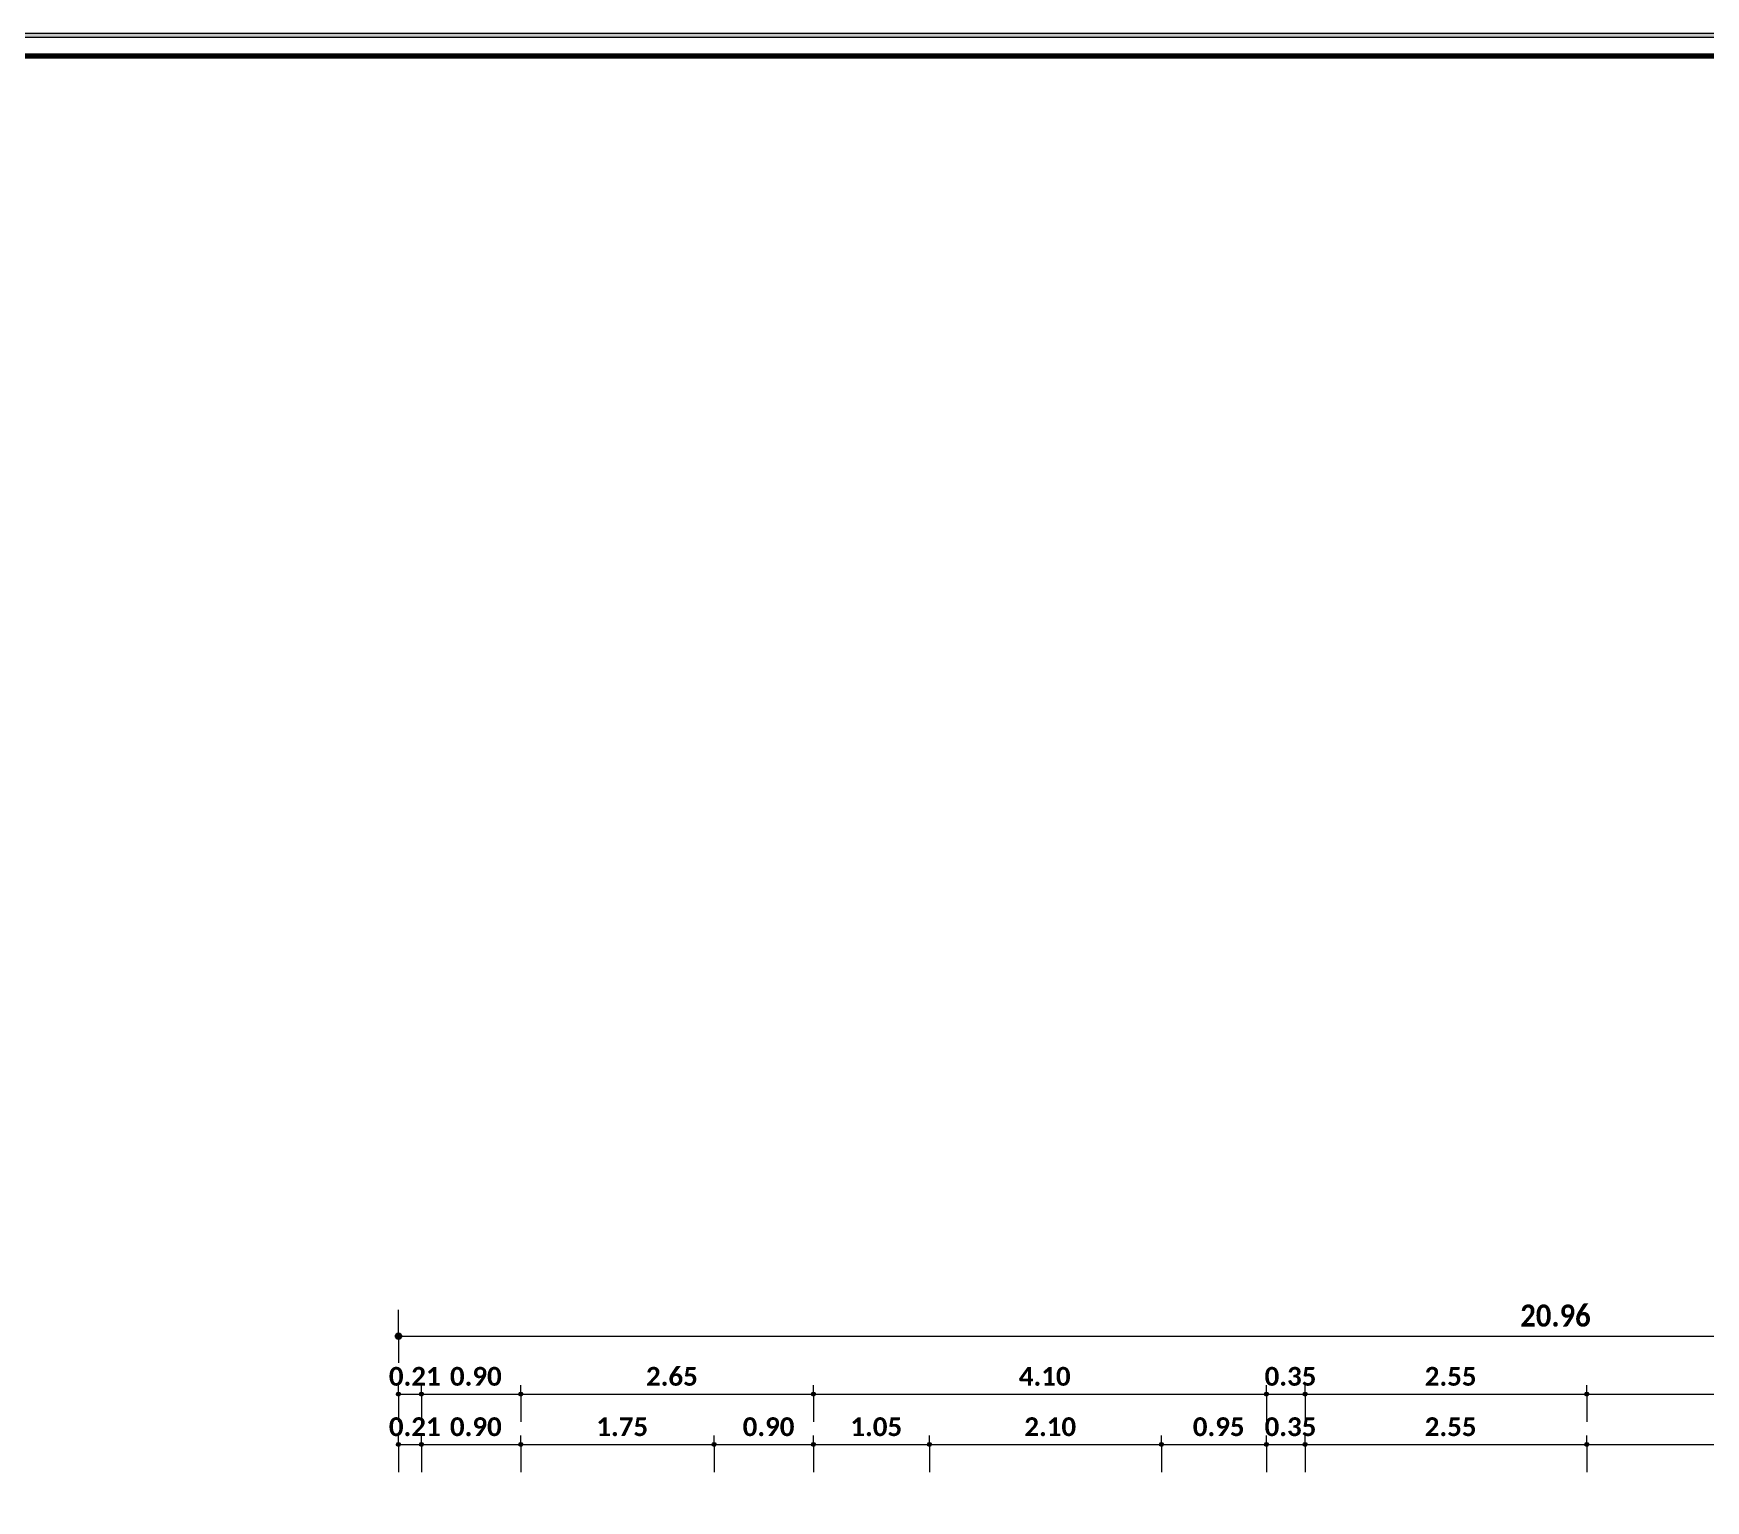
# Model space of a CAD drawing. Header units: metres. Extents: x -144 to 1000, y -717 to 29.
# Drawn here: x 499.37 to 514.51, y -543.73 to -530.45 of the extents above; entities that cross this region are included whole.
import ezdxf

# ---------------------------------------------------------------- set-up
doc = ezdxf.new("R2010")
doc.units = ezdxf.units.M
doc.layers.get('0').update_dxf_attribs({"color": 1})
for name, color, linetype, lineweight in [('A-ANNO-DIMS', 1, 'Continuous', 9), ('G-ANNO-TTLB', 3, 'Continuous', 18), ('G-ANNO-TTLB-WIDE', 1, 'Continuous', 70), ('G-IMPT', 1, 'Continuous', 9)]:
    doc.layers.add(name, color=color, linetype=linetype, lineweight=lineweight)
doc.styles.add('Calibri_B_4', font='calibrib.ttf', dxfattribs={"height": 0.1125})
doc.styles.add('Calibri_B_6', font='calibrib.ttf', dxfattribs={"width": 0.9})

# ---------------------------------------------------------------- blocks, each defined once
blk = doc.blocks.new('tarjeta de nathalie 00')
at = {"layer": 'G-IMPT', "lineweight": 9}
h = blk.add_hatch(color=3, dxfattribs=at)
h.paths.add_polyline_path([(-145.23888, -717.38489), (-145.21019, -717.38489), (-145.21019, -716.89355), (-145.21019, -716.79934), (-145.23888, -716.79934), (-145.23888, -716.89379)])
h.paths.add_polyline_path([(-145.20996, -716.7991), (-145.20996, -717.3851), (-145.2392, -717.3851), (-145.2392, -716.7991)])
h.paths.add_polyline_path([(-145.23902, -717.3868), (-145.20826, -717.3868), (-145.20826, -716.7974), (-145.2392, -716.7974), (-146.09866, -716.7974), (-146.09866, -717.3868)])
h.paths.add_polyline_path([(-145.20795, -716.79707), (-145.20795, -717.3871), (-146.09898, -717.3871), (-146.09898, -716.79707)])
at = {"layer": 'G-ANNO-TTLB', "color": 3}
for p, q in [((-145.20795, -716.79707), (-146.09898, -716.79707)), ((-145.20795, -716.79707), (-146.09898, -716.79707)), ((-146.09866, -716.7974), (-145.2392, -716.7974))]:
    blk.add_line(p, q, dxfattribs=at)
at = {"layer": 'G-ANNO-TTLB-WIDE', "color": 3}
blk.add_line((-146.09696, -716.7991), (-145.20996, -716.7991), dxfattribs=at)
blk = doc.blocks.new('I')
at = {"layer": 'A-ANNO-DIMS', "lineweight": 25}
h = blk.add_hatch(color=256, dxfattribs=at)
edge = h.paths.add_edge_path()
edge.add_arc((498.904, -480.581), 0.025, 0, 360)
h = blk.add_hatch(color=256, dxfattribs=at)
edge = h.paths.add_edge_path()
edge.add_arc((498.904, -481.105), 0.015, 0, 360)
h = blk.add_hatch(color=256, dxfattribs=at)
edge = h.paths.add_edge_path()
edge.add_arc((499.111, -481.105), 0.015, 0, 360)
h = blk.add_hatch(color=256, dxfattribs=at)
edge = h.paths.add_edge_path()
edge.add_arc((499.111, -481.105), 0.015, 0, 360)
h = blk.add_hatch(color=256, dxfattribs=at)
edge = h.paths.add_edge_path()
edge.add_arc((500.011, -481.105), 0.015, 0, 360)
h = blk.add_hatch(color=256, dxfattribs=at)
edge = h.paths.add_edge_path()
edge.add_arc((500.011, -481.105), 0.015, 0, 360)
h = blk.add_hatch(color=256, dxfattribs=at)
edge = h.paths.add_edge_path()
edge.add_arc((502.661, -481.105), 0.015, 0, 360)
h = blk.add_hatch(color=256, dxfattribs=at)
edge = h.paths.add_edge_path()
edge.add_arc((502.661, -481.105), 0.015, 0, 360)
h = blk.add_hatch(color=256, dxfattribs=at)
edge = h.paths.add_edge_path()
edge.add_arc((506.761, -481.105), 0.015, 0, 360)
h = blk.add_hatch(color=256, dxfattribs=at)
edge = h.paths.add_edge_path()
edge.add_arc((506.761, -481.105), 0.015, 0, 360)
h = blk.add_hatch(color=256, dxfattribs=at)
edge = h.paths.add_edge_path()
edge.add_arc((507.111, -481.105), 0.015, 0, 360)
h = blk.add_hatch(color=256, dxfattribs=at)
edge = h.paths.add_edge_path()
edge.add_arc((507.111, -481.105), 0.015, 0, 360)
h = blk.add_hatch(color=256, dxfattribs=at)
edge = h.paths.add_edge_path()
edge.add_arc((509.661, -481.105), 0.015, 0, 360)
h = blk.add_hatch(color=256, dxfattribs=at)
edge = h.paths.add_edge_path()
edge.add_arc((509.661, -481.105), 0.015, 0, 360)
h = blk.add_hatch(color=256, dxfattribs=at)
edge = h.paths.add_edge_path()
edge.add_arc((498.904, -481.561), 0.015, 0, 360)
h = blk.add_hatch(color=256, dxfattribs=at)
edge = h.paths.add_edge_path()
edge.add_arc((499.111, -481.561), 0.015, 0, 360)
h = blk.add_hatch(color=256, dxfattribs=at)
edge = h.paths.add_edge_path()
edge.add_arc((499.111, -481.561), 0.015, 0, 360)
h = blk.add_hatch(color=256, dxfattribs=at)
edge = h.paths.add_edge_path()
edge.add_arc((500.011, -481.561), 0.015, 0, 360)
h = blk.add_hatch(color=256, dxfattribs=at)
edge = h.paths.add_edge_path()
edge.add_arc((500.011, -481.561), 0.015, 0, 360)
h = blk.add_hatch(color=256, dxfattribs=at)
edge = h.paths.add_edge_path()
edge.add_arc((501.761, -481.561), 0.015, 0, 360)
h = blk.add_hatch(color=256, dxfattribs=at)
edge = h.paths.add_edge_path()
edge.add_arc((501.761, -481.561), 0.015, 0, 360)
h = blk.add_hatch(color=256, dxfattribs=at)
edge = h.paths.add_edge_path()
edge.add_arc((502.661, -481.561), 0.015, 0, 360)
h = blk.add_hatch(color=256, dxfattribs=at)
edge = h.paths.add_edge_path()
edge.add_arc((502.661, -481.561), 0.015, 0, 360)
h = blk.add_hatch(color=256, dxfattribs=at)
edge = h.paths.add_edge_path()
edge.add_arc((503.711, -481.561), 0.015, 0, 360)
h = blk.add_hatch(color=256, dxfattribs=at)
edge = h.paths.add_edge_path()
edge.add_arc((503.711, -481.561), 0.015, 0, 360)
h = blk.add_hatch(color=256, dxfattribs=at)
edge = h.paths.add_edge_path()
edge.add_arc((505.811, -481.561), 0.015, 0, 360)
h = blk.add_hatch(color=256, dxfattribs=at)
edge = h.paths.add_edge_path()
edge.add_arc((505.811, -481.561), 0.015, 0, 360)
h = blk.add_hatch(color=256, dxfattribs=at)
edge = h.paths.add_edge_path()
edge.add_arc((506.761, -481.561), 0.015, 0, 360)
h = blk.add_hatch(color=256, dxfattribs=at)
edge = h.paths.add_edge_path()
edge.add_arc((506.761, -481.561), 0.015, 0, 360)
h = blk.add_hatch(color=256, dxfattribs=at)
edge = h.paths.add_edge_path()
edge.add_arc((507.111, -481.561), 0.015, 0, 360)
h = blk.add_hatch(color=256, dxfattribs=at)
edge = h.paths.add_edge_path()
edge.add_arc((507.111, -481.561), 0.015, 0, 360)
h = blk.add_hatch(color=256, dxfattribs=at)
edge = h.paths.add_edge_path()
edge.add_arc((509.661, -481.561), 0.015, 0, 360)
h = blk.add_hatch(color=256, dxfattribs=at)
edge = h.paths.add_edge_path()
edge.add_arc((509.661, -481.561), 0.015, 0, 360)
at = {"layer": 'A-ANNO-DIMS'}
for p, q in [((498.904, -480.581), (498.904, -480.341)), ((498.904, -480.581), (519.861, -480.581)), ((498.904, -480.581), (498.904, -480.821)), ((498.904, -481.105), (498.904, -481.025)), ((499.111, -481.105), (499.111, -481.025)), ((499.111, -481.105), (499.111, -481.025)), ((500.011, -481.105), (500.011, -481.025)), ((500.011, -481.105), (500.011, -481.025)), ((502.661, -481.105), (502.661, -481.025)), ((502.661, -481.105), (502.661, -481.025)), ((506.761, -481.105), (506.761, -481.025)), ((506.761, -481.105), (506.761, -481.025)), ((507.111, -481.105), (507.111, -481.025)), ((507.111, -481.105), (507.111, -481.025)), ((509.661, -481.105), (509.661, -481.025)), ((509.661, -481.105), (509.661, -481.025)), ((498.904, -481.105), (499.111, -481.105)), ((498.904, -481.105), (498.904, -481.355)), ((499.111, -481.105), (499.111, -481.355)), ((499.111, -481.105), (500.011, -481.105)), ((499.111, -481.105), (499.111, -481.355)), ((500.011, -481.105), (500.011, -481.355)), ((500.011, -481.105), (502.661, -481.105)), ((500.011, -481.105), (500.011, -481.355)), ((502.661, -481.105), (502.661, -481.355)), ((502.661, -481.105), (506.761, -481.105)), ((502.661, -481.105), (502.661, -481.355)), ((506.761, -481.105), (506.761, -481.355)), ((506.761, -481.105), (507.111, -481.105)), ((506.761, -481.105), (506.761, -481.355)), ((507.111, -481.105), (507.111, -481.355)), ((507.111, -481.105), (509.661, -481.105)), ((507.111, -481.105), (507.111, -481.355)), ((509.661, -481.105), (509.661, -481.355)), ((509.661, -481.105), (519.861, -481.105)), ((509.661, -481.105), (509.661, -481.355)), ((498.904, -481.561), (498.904, -481.481)), ((499.111, -481.561), (499.111, -481.481)), ((499.111, -481.561), (499.111, -481.481)), ((500.011, -481.561), (500.011, -481.481)), ((500.011, -481.561), (500.011, -481.481)), ((501.761, -481.561), (501.761, -481.481)), ((501.761, -481.561), (501.761, -481.481)), ((502.661, -481.561), (502.661, -481.481)), ((502.661, -481.561), (502.661, -481.481)), ((503.711, -481.561), (503.711, -481.481)), ((503.711, -481.561), (503.711, -481.481)), ((505.811, -481.561), (505.811, -481.481)), ((505.811, -481.561), (505.811, -481.481)), ((506.761, -481.561), (506.761, -481.481)), ((506.761, -481.561), (506.761, -481.481)), ((507.111, -481.561), (507.111, -481.481)), ((507.111, -481.561), (507.111, -481.481)), ((509.661, -481.561), (509.661, -481.481)), ((509.661, -481.561), (509.661, -481.481)), ((498.904, -481.561), (499.111, -481.561)), ((498.904, -481.561), (498.904, -481.811)), ((499.111, -481.561), (499.111, -481.811)), ((499.111, -481.561), (500.011, -481.561)), ((499.111, -481.561), (499.111, -481.811)), ((500.011, -481.561), (500.011, -481.811)), ((500.011, -481.561), (501.761, -481.561)), ((500.011, -481.561), (500.011, -481.811)), ((501.761, -481.561), (501.761, -481.811)), ((501.761, -481.561), (502.661, -481.561)), ((501.761, -481.561), (501.761, -481.811)), ((502.661, -481.561), (502.661, -481.811)), ((502.661, -481.561), (503.711, -481.561)), ((502.661, -481.561), (502.661, -481.811)), ((503.711, -481.561), (503.711, -481.811)), ((503.711, -481.561), (505.811, -481.561)), ((503.711, -481.561), (503.711, -481.811)), ((505.811, -481.561), (505.811, -481.811)), ((505.811, -481.561), (506.761, -481.561)), ((505.811, -481.561), (505.811, -481.811)), ((506.761, -481.561), (506.761, -481.811)), ((506.761, -481.561), (507.111, -481.561)), ((506.761, -481.561), (506.761, -481.811)), ((507.111, -481.561), (507.111, -481.811)), ((507.111, -481.561), (509.661, -481.561)), ((507.111, -481.561), (507.111, -481.811)), ((509.661, -481.561), (509.661, -481.811)), ((509.661, -481.561), (519.861, -481.561)), ((509.661, -481.561), (509.661, -481.811))]:
    blk.add_line(p, q, dxfattribs=at)
at = {"layer": 'A-ANNO-DIMS', "lineweight": 25}
for centre, radius in [((498.904, -480.581), 0.025), ((498.904, -481.105), 0.015), ((499.111, -481.105), 0.015), ((499.111, -481.105), 0.015), ((500.011, -481.105), 0.015), ((500.011, -481.105), 0.015), ((502.661, -481.105), 0.015), ((502.661, -481.105), 0.015), ((506.761, -481.105), 0.015), ((506.761, -481.105), 0.015), ((507.111, -481.105), 0.015), ((507.111, -481.105), 0.015), ((509.661, -481.105), 0.015), ((509.661, -481.105), 0.015), ((498.904, -481.561), 0.015), ((499.111, -481.561), 0.015), ((499.111, -481.561), 0.015), ((500.011, -481.561), 0.015), ((500.011, -481.561), 0.015), ((501.761, -481.561), 0.015), ((501.761, -481.561), 0.015), ((502.661, -481.561), 0.015), ((502.661, -481.561), 0.015), ((503.711, -481.561), 0.015), ((503.711, -481.561), 0.015), ((505.811, -481.561), 0.015), ((505.811, -481.561), 0.015), ((506.761, -481.561), 0.015), ((506.761, -481.561), 0.015), ((507.111, -481.561), 0.015), ((507.111, -481.561), 0.015), ((509.661, -481.561), 0.015), ((509.661, -481.561), 0.015)]:
    blk.add_circle(centre, radius, dxfattribs=at)
at = {"layer": 'A-ANNO-DIMS', "attachment_point": 1, "line_spacing_factor": 1.158048}
for s, insert, char_height, width, style in [('20.96', (509.06, -480.294), 0.2, 0.77358, 'Calibri_B_6'), ('0.21', (498.817, -480.859), 0.17, 0.45673, 'Calibri_B_4'), ('0.90', (499.37, -480.859), 0.17, 0.45673, 'Calibri_B_4'), ('2.65', (501.145, -480.859), 0.17, 0.45673, 'Calibri_B_4'), ('4.10', (504.52, -480.859), 0.17, 0.45673, 'Calibri_B_4'), ('0.35', (506.745, -480.859), 0.17, 0.45673, 'Calibri_B_4'), ('2.55', (508.195, -480.859), 0.17, 0.45673, 'Calibri_B_4'), ('0.21', (498.817, -481.315), 0.17, 0.45673, 'Calibri_B_4'), ('0.90', (499.37, -481.315), 0.17, 0.45673, 'Calibri_B_4'), ('1.75', (500.695, -481.315), 0.17, 0.45673, 'Calibri_B_4'), ('0.90', (502.02, -481.315), 0.17, 0.45673, 'Calibri_B_4'), ('1.05', (502.995, -481.315), 0.17, 0.45673, 'Calibri_B_4'), ('2.10', (504.57, -481.315), 0.17, 0.45673, 'Calibri_B_4'), ('0.95', (506.095, -481.315), 0.17, 0.45673, 'Calibri_B_4'), ('0.35', (506.745, -481.315), 0.17, 0.45673, 'Calibri_B_4'), ('2.55', (508.195, -481.315), 0.17, 0.45673, 'Calibri_B_4')]:
    blk.add_mtext(s, dxfattribs=dict(at, insert=insert, char_height=char_height, width=width, style=style))

msp = doc.modelspace()

# ---------------------------------------------------------------- block references
at = {"xscale": 99.43160266323505, "yscale": 99.43160266323505, "zscale": 99.43160266323505}
msp.add_blockref('tarjeta de nathalie 00', (14970.649, 70741.827), dxfattribs=at)

# ---------------------------------------------------------------- next in the draw order: block references
at = {"color": 3}
msp.add_blockref('I', (3.769, -61.665), dxfattribs=at)

doc.saveas('drawing.dxf')
